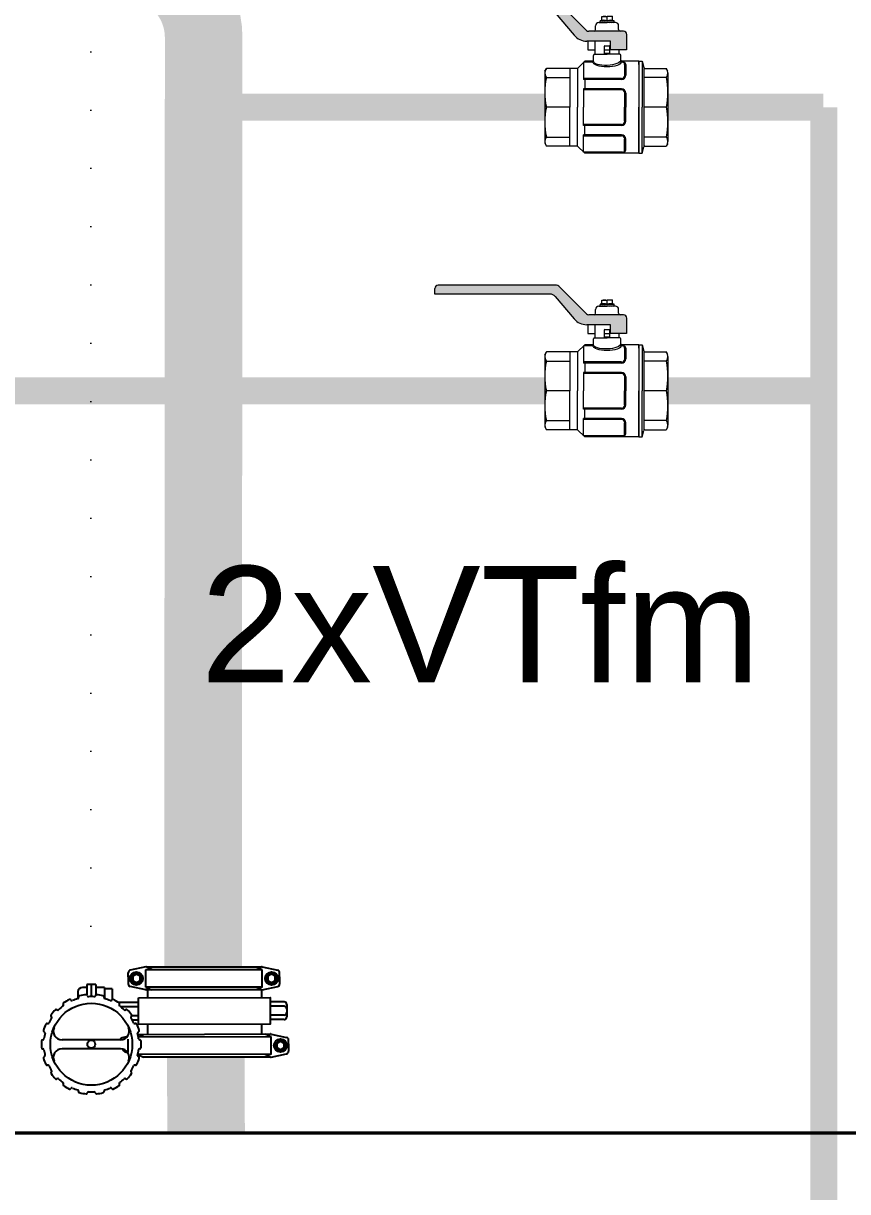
# Model space of a CAD drawing. Extents: x -6531732 to 89637, y -8915 to 32458.
# Drawn here: x 65941 to 67003, y 18168 to 19673 of the extents above; entities that cross this region are included whole.
import ezdxf

# ---------------------------------------------------------------- set-up
doc = ezdxf.new("R2010")
doc.units = 0
doc.linetypes.add('ACAD_ISO07W100', pattern=[3, 0, -3])
for name, color, linetype, lineweight in [('SAN-MC-Circuit_Informatii', 83, 'ACAD_ISO07W100', 25), ('SAN-MC-Sprinklere', 4, 'SPK_LINE', 25), ('SAN-MC-VALVE', 7, 'Continuous', 5)]:
    doc.layers.add(name, color=color, linetype=linetype, lineweight=lineweight)
doc.layers.add('SAN-MC-TEXT', color=7, linetype='Continuous')
doc.styles.get("Standard").update_dxf_attribs({"font": 'arial.ttf'})
doc.linetypes.add('SPK_LINE', pattern='A,300,-250,["SPK",Standard,S=0.5,R=0,X=-130.5,Y=-30.5],-100', length=650)

# ---------------------------------------------------------------- blocks, each defined once
blk = doc.blocks.new('Robinet Sfera')
at = {"layer": 'SAN-MC-VALVE'}
h = blk.add_hatch(color=1, dxfattribs=at)
h.dxf.hatch_style = 1
h.paths.add_polyline_path([(116.3, 81.3), (116.7, 103.1), (116.3, 104.9), (115.7, 105.9), (114.7, 106.9), (114.3, 107.2), (113.2, 107.6), (112, 107.8), (62.6, 107.8), (60.8, 108.1), (59.3, 109.1), (20, 148.4), (18.5, 149.4), (16.8, 149.8), (-151.3, 149.8), (-154.6, 148.4), (-156, 145.1), (-156, 137.3), (7.8, 137.3), (10, 137.1), (11.7, 136.4), (13.5, 135.4), (14.9, 134), (41.7, 102.1), (45.6, 98.4), (47.4, 97.2), (49.7, 96), (53.2, 94.7), (56.6, 94), (59.6, 93.8), (93.3, 93.8), (93.3, 81.3)])
at = {"layer": 'SAN-MC-VALVE', "linetype": 'Continuous'}
for p, q in [((16.8, 149.8), (-151.3, 149.8)), ((-156, 137.3), (-156, 145.1)), ((-155.5, 137.3), (-156, 137.8)), ((7.8, 137.3), (-156, 137.3)), ((14.9, 134), (41.7, 102.1)), ((59.3, 109.1), (20, 148.4)), ((77, 120.2), (88.7, 120.2)), ((80.9, 123.3), (78.6, 122.7)), ((78.6, 120.2), (78.6, 122.7)), ((78.6, 122.7), (88.7, 122.7)), ((78.6, 120.2), (78.8, 120.5)), ((78.8, 120.2), (79.9, 120.5)), ((78.8, 120.5), (78.8, 120.2)), ((79.9, 120.2), (82.2, 120.5)), ((79.9, 120.5), (79.9, 120.2)), ((80.9, 123.3), (80.9, 128.8)), ((80.9, 128.8), (88.7, 128.8)), ((82.2, 120.2), (85.2, 120.5)), ((82.2, 120.5), (82.2, 120.2)), ((85.2, 120.5), (85.2, 120.2)), ((85.2, 120.2), (88.7, 120.5)), ((96.4, 128.8), (88.7, 128.8)), ((88.7, 122.7), (88.7, 128.2)), ((98.8, 122.7), (88.7, 122.7)), ((88.7, 120.2), (92.1, 120.5)), ((88.7, 120.5), (88.7, 120.2)), ((100.3, 120.2), (88.7, 120.2)), ((92.1, 120.2), (95.1, 120.5)), ((92.1, 120.5), (92.1, 120.2)), ((95.2, 120.2), (97.4, 120.5)), ((95.2, 120.5), (95.2, 120.2)), ((96.4, 123.3), (96.4, 128.8)), ((96.4, 123.3), (98.8, 122.7)), ((97.4, 120.2), (98.6, 120.5)), ((97.4, 120.5), (97.4, 120.2)), ((98.6, 120.2), (98.8, 120.5)), ((98.6, 120.2), (98.6, 120.5)), ((98.6, 120.2), (98.6, 120.5)), ((98.6, 120.5), (98.6, 120.2)), ((98.8, 120.5), (98.8, 122.7)), ((88.6, 107.8), (62.6, 107.8)), ((72.3, 110.1), (72.3, 115.6)), ((112, 107.8), (88.6, 107.8)), ((105, 110.1), (105, 115.6)), ((116.7, 93.8), (116.7, 103.1)), ((93.3, 93.8), (59.6, 93.8)), ((61, 93.8), (61, 81.3)), ((71.5, 75.1), (71.5, 93.8)), ((84.8, 76.2), (84.8, 86.5)), ((85.5, 87.2), (91.8, 87.2)), ((92.5, 76.2), (92.5, 86.5)), ((93.3, 81.3), (93.3, 93.8)), ((116.3, 93.8), (116.7, 93.8)), ((116.3, 93.8), (116.3, 81.3)), ((61, 81.3), (71.5, 81.3)), ((69.2, 65.3), (69.2, 73.6)), ((70.8, 75.1), (88.6, 75.1)), ((92.5, 76.2), (84.8, 76.2)), ((91.8, 81.1), (85.5, 81.1)), ((106.5, 75.1), (88.6, 75.1)), ((116.3, 81.3), (93.3, 81.3)), ((105.8, 75.1), (105.8, 81.3)), ((108.1, 65.3), (108.1, 73.6)), ((0, 51.2), (2.3, 55.2)), ((0, 51.2), (0, -51.2)), ((46.7, 55.2), (2.3, 55.2)), ((35.8, 55.2), (35.8, 0)), ((56.8, 65.3), (46.7, 55.2)), ((46.7, 55.2), (46.7, 0)), ((67.7, 63.8), (55.2, 63.8)), ((55.2, 63.8), (55.2, 39.3)), ((67.7, 65.3), (56.8, 65.3)), ((133.7, 65.3), (109.6, 65.3)), ((110.4, 63.8), (109.6, 63.8)), ((113.5, 60.7), (113.5, 45.5)), ((115.1, 60.7), (115.1, 45.5)), ((133.7, 60.7), (133.7, 65.3)), ((133.7, 65.3), (133.7, 64.3)), ((133.7, 65.3), (133.7, 0)), ((133.7, 65.3), (138.4, 65.3)), ((133.7, 64.2), (133.7, 62.8)), ((133.7, 62.8), (133.7, 0)), ((138.4, 65.3), (140.8, 56.4)), ((138.4, 65.3), (138.4, 0)), ((141.1, -55.2), (141.1, 55.2)), ((142.3, 55.2), (172.7, 55.2)), ((175, 51.3), (172.7, 55.2)), ((2.3, 42.3), (35.8, 42.3)), ((108.9, 40.9), (55.2, 40.9)), ((108.9, 39.3), (55.2, 39.3)), ((56.8, 39.3), (56.8, 26.1)), ((172.7, 42.3), (141.1, 42.3)), ((175, 42.5), (175, -42.5)), ((108.9, 26.1), (55.2, 26.1)), ((55.2, 26.1), (55.2, 0)), ((108.9, 24.5), (55.2, 24.5)), ((113.5, 19.8), (113.5, 0)), ((115.1, 19.8), (115.1, 0)), ((35.8, 0), (2.3, 0)), ((35.8, -55.2), (35.8, 0)), ((46.7, -55.2), (46.7, 0)), ((55.2, -26.1), (55.2, 0)), ((113.5, -19.8), (113.5, 0)), ((115.1, -19.8), (115.1, 0)), ((133.7, -62.8), (133.7, 0)), ((133.7, 0), (133.7, -65.3)), ((138.4, -65.3), (138.4, 0)), ((172.7, 0), (141.1, 0)), ((108.9, -24.5), (55.2, -24.5)), ((108.9, -26.1), (55.2, -26.1)), ((56.8, -39.3), (56.8, -26.1)), ((2.3, -42.3), (35.8, -42.3)), ((108.9, -39.3), (55.2, -39.3)), ((55.2, -63.8), (55.2, -39.3)), ((108.9, -40.9), (55.2, -40.9)), ((113.5, -60.7), (113.5, -45.5)), ((115.1, -60.7), (115.1, -45.5)), ((172.7, -42.3), (141.1, -42.3)), ((0, -51.2), (2.3, -55.2)), ((46.7, -55.2), (2.3, -55.2)), ((56.8, -65.3), (46.7, -55.2)), ((110.4, -63.8), (55.2, -63.8)), ((133.7, -65.3), (56.8, -65.3)), ((133.7, -65.3), (133.7, -61.8)), ((133.7, -64.2), (133.7, -62.8)), ((133.7, -65.3), (133.7, -64.3)), ((133.7, -65.3), (138.4, -65.3)), ((138.4, -65.3), (140.8, -56.4)), ((142.3, -55.2), (172.7, -55.2)), ((175, -51.3), (172.7, -55.2))]:
    blk.add_line(p, q, dxfattribs=at)
at = {"layer": 'SAN-MC-VALVE'}
blk.add_line((175, 48.7), (175, -48.7), dxfattribs=at)
at = {"layer": 'SAN-MC-VALVE', "linetype": 'Continuous'}
for centre, radius, start, end in [((-151.3, 145.1), 4.67, 90, 180), ((16.8, 145.1), 4.67, 45.0001, 90), ((7.8, 128), 9.33, 39.9999, 90), ((77, 115.6), 4.67, 90, 180), ((83.6, 106.2), 17.3, 72.983, 107.017), ((84.8, 114.5), 14.2, 74.0201, 105.9799), ((92.6, 114.5), 14.2, 74.0201, 105.9799), ((93.7, 106.1), 17.4, 73.0712, 106.9288), ((100.3, 115.6), 4.67, 0, 90), ((59.6, 117.1), 23.3, 220, 270), ((62.6, 112.4), 4.67, 225.0004, 270), ((70, 110.1), 2.33, 270, 0), ((107.3, 110.1), 2.33, 180, 270), ((112, 103.1), 4.67, 0, 90), ((85.5, 86.5), 0.778, 90, 180), ((91.8, 86.5), 0.778, 0, 90), ((67.7, 66.9), 1.56, 270, 0), ((70.8, 73.6), 1.56, 90, 180), ((85.5, 81.9), 0.778, 180, 270), ((91.8, 81.9), 0.778, 270, 0), ((106.5, 73.6), 1.56, 0, 90), ((109.6, 66.9), 1.56, 180, 270), ((10.3, 48.7), 10.3, 140.9211, 219.0789), ((67.7, 65.3), 1.56, 270, 0), ((109.6, 65.3), 1.56, 180, 270), ((110.4, 60.7), 3.11, 0, 90), ((112, 60.7), 3.11, 0, 90), ((142.3, 56.8), 1.56, 195.0002, 270), ((164.5, 48.7), 10.5, 321.7703, 38.2297), ((98.2, 21.1), 98.2, 167.5816, 192.4184), ((108.9, 45.5), 4.67, 270, 0), ((108.9, 45.5), 6.22, 270, 0), ((74.4, 21.1), 100.6, 347.8706, 12.1294), ((108.9, 19.8), 6.22, 0, 90), ((108.9, 19.8), 4.67, 0, 90), ((98.2, -21.1), 98.2, 167.5816, 192.4184), ((74.4, -21.1), 100.6, 347.8706, 12.1294), ((108.9, -19.8), 6.22, 270, 0), ((108.9, -19.8), 4.67, 270, 0), ((10.3, -48.7), 10.3, 140.9211, 219.0789), ((108.9, -45.5), 6.22, 0, 90), ((108.9, -45.5), 4.67, 0, 90), ((164.5, -48.7), 10.5, 321.7703, 38.2297), ((110.4, -60.7), 3.11, 270, 0), ((112, -60.7), 3.11, 270, 0), ((112, -66.9), 3.11, 89.99999722523565, 90), ((142.3, -56.8), 1.56, 90, 164.9998)]:
    blk.add_arc(centre, radius, start, end, dxfattribs=at)
at = {"layer": 'SAN-MC-VALVE', "linetype": 'Continuous', "extrusion": (0, 0, -1)}
for centre, major_axis, ratio in [((88.6, 66.1), (-19.4, -0.8), 0.343041), ((88.6, 64.2), (-19.9, 0), 0.355391)]:
    blk.add_ellipse(centre, major_axis=major_axis, ratio=ratio, start_param=3.141593, end_param=6.283185, dxfattribs=at)

msp = doc.modelspace()

# ---------------------------------------------------------------- linework, layer by layer
at = {"layer": 'SAN-MC-Circuit_Informatii', "linetype": 'ACAD_ISO07W100', "lineweight": 0, "ltscale": 25, "elevation": 1427.3}
msp.add_lwpolyline([(66027.8, 18434.7), (66027.8, 24573.3)], dxfattribs=at)
at = {"layer": 'SAN-MC-Sprinklere', "color": 3, "ltscale": 1.8, "const_width": 100}
msp.add_lwpolyline([(64529.2, 19754.1), (66073.4, 19754.5, -0.413831), (66173.4, 19654.7), (66172.6, 18457.4)], format="xyb", dxfattribs=at)
msp.add_lwpolyline([(66176.2, 18341.1), (66176.5, 18243.4)], dxfattribs=at)
at = {"layer": 'SAN-MC-Sprinklere', "color": 3, "linetype": 'ByBlock', "lineweight": 50, "ltscale": 1.8}
msp.add_lwpolyline([(65508.7, 18243.4), (74830.6, 18243.5)], dxfattribs=at)
at = {"layer": 'SAN-MC-TEXT'}
for p, q in [((66098.8, 18457.3), (66078.8, 18453)), ((66098.9, 18453.7), (66106.5, 18457.2)), ((66248.6, 18453.7), (66098.9, 18453.7)), ((66098.9, 18431.3), (66098.9, 18453.7)), ((66099.7, 18457.4), (66247.8, 18457.4)), ((66248.6, 18453.7), (66241.1, 18457.2)), ((66248.6, 18431.3), (66248.6, 18453.7)), ((66248.8, 18457.3), (66268.8, 18453)), ((66076.3, 18444.8), (66076.3, 18449.9)), ((66076.3, 18444.8), (66076.3, 18435.2)), ((66086.6, 18448), (66081.9, 18445.3)), ((66081.9, 18445.3), (66082, 18439.8)), ((66082, 18439.8), (66086.7, 18437.1)), ((66091.4, 18445.3), (66086.6, 18448)), ((66086.7, 18437.1), (66091.4, 18439.9)), ((66091.4, 18439.9), (66091.4, 18445.3)), ((66261, 18448), (66256.3, 18445.3)), ((66256.3, 18445.3), (66256.3, 18439.8)), ((66256.3, 18439.8), (66261, 18437.1)), ((66265.7, 18445.3), (66261, 18448)), ((66261, 18437.1), (66265.7, 18439.9)), ((66265.7, 18439.9), (66265.7, 18445.3)), ((66271.3, 18444.8), (66271.3, 18449.9)), ((66271.3, 18444.8), (66271.3, 18435.2)), ((66011.4, 18425.3, 1427.3), (66011.4, 18416.6, 1427.3)), ((66022.9, 18431, 1427.3), (66017.1, 18431, 1427.3)), ((66034.3, 18434.7, 1427.3), (66022.9, 18434.7, 1427.3)), ((66022.9, 18434.7, 1427.3), (66022.9, 18421.2, 1427.3)), ((66023.3, 18420.3, 1427.3), (66023.4, 18420.1, 1427.3)), ((66028.6, 18434.7, 1427.3), (66028.6, 18419, 1427.3)), ((66033.8, 18420.3, 1427.3), (66033.7, 18419.9, 1427.3)), ((66034.3, 18434.7, 1427.3), (66034.3, 18421.2, 1427.3)), ((66045.7, 18431, 1427.3), (66034.3, 18431, 1427.3)), ((66045.7, 18431, 1427.3), (66045.7, 18416.6, 1427.3)), ((66055.4, 18429, 1427.3), (66045.7, 18429, 1427.3)), ((66045.7, 18429, 1427.3), (66045.7, 18416.6, 1427.3)), ((66055.4, 18429, 1427.3), (66055.4, 18415.2, 1427.3)), ((66098.8, 18427.8), (66078.8, 18432)), ((66248.6, 18431.3), (66098.9, 18431.3)), ((66098.9, 18431.3), (66106.5, 18427.9)), ((66247.8, 18427.7), (66099.7, 18427.7)), ((66100.8, 18427.2, 713.6), (66100.8, 18417.6, 713.6)), ((66248.6, 18431.3), (66241.1, 18427.9)), ((66247.8, 18427.7), (66247.8, 18418.1)), ((66248.8, 18427.8), (66268.8, 18432)), ((65992.3, 18409.1, 1427.3), (65992.5, 18408.7, 1427.3)), ((66002.2, 18414.8, 1427.3), (66002.3, 18414.5, 1427.3)), ((66012.1, 18418.4, 1427.3), (66012.1, 18417.9, 1427.3)), ((66045.1, 18418.4, 1427.3), (66045, 18418.1, 1427.3)), ((66054.9, 18414.8, 1427.3), (66054.7, 18414.4, 1427.3)), ((66063, 18411.9, 1427.3), (66089.4, 18411.9, 1427.3)), ((66064.8, 18409.1, 1427.3), (66064.7, 18408.8, 1427.3)), ((66066.1, 18406.2, 1427.3), (66089.4, 18406.2, 1427.3)), ((66277.2, 18412.3, 713.6), (66259.2, 18412.3, 713.6)), ((66277.2, 18406.6, 713.6), (66259.2, 18406.6, 713.6)), ((66280.6, 18408.9, 713.6), (66280.6, 18392.9, 713.6)), ((65976.9, 18393.6, 1427.3), (65977.2, 18393.3, 1427.3)), ((65984.2, 18402.3, 1427.3), (65984.4, 18402.1, 1427.3)), ((66072.9, 18402.3, 1427.3), (66072.6, 18402, 1427.3)), ((66080.2, 18393.6, 1427.3), (66080, 18393.4, 1427.3)), ((66080.7, 18394.8, 1427.3), (66089.4, 18394.8, 1427.3)), ((66277.2, 18395.2, 713.6), (66259.2, 18395.2, 713.6)), ((65971.6, 18384.4, 1427.3), (65971.9, 18384.4, 1427.3)), ((66081.3, 18389.1, 1427.3), (66089.4, 18389.1, 1427.3)), ((66085.5, 18384.4, 1427.3), (66085.1, 18384.3, 1427.3)), ((66100.8, 18383.3, 713.6), (66100.8, 18370.5, 713.6)), ((66247.8, 18383.8), (66247.8, 18371)), ((66277.2, 18389.5, 713.6), (66259.2, 18389.5, 713.6)), ((65965.9, 18363.4, 1427.3), (65966.2, 18363.4, 1427.3)), ((65967.7, 18373.7, 1427.3), (65968.2, 18373.6, 1427.3)), ((66066.2, 18363.4, 1427.3), (65990.9, 18363.4, 1427.3)), ((66075.1, 18367.6, 713.6), (66068.3, 18366.1, 713.6)), ((66076.1, 18347.2, 713.6), (66076.1, 18364.1, 713.6)), ((66089.4, 18373.7, 1427.3), (66089.1, 18373.6, 1427.3)), ((66089.2, 18370.5, 713.6), (66259.4, 18371)), ((66089.2, 18367.2, 713.6), (66096, 18370.3, 713.6)), ((66260.2, 18367.3), (66089.2, 18366.9, 713.6)), ((66091.2, 18363.4, 1427.3), (66090.8, 18363.4, 1427.3)), ((66260.2, 18367.3), (66252.6, 18370.8)), ((66260.2, 18344.9), (66260.2, 18367.3)), ((66260.3, 18370.9), (66280.3, 18366.6)), ((66272.5, 18361.6), (66267.8, 18358.8)), ((66277.2, 18358.9), (66272.5, 18361.6)), ((66282.8, 18358.4), (66282.8, 18363.5)), ((65965.9, 18351.9, 1427.3), (65966.4, 18351.9, 1427.3)), ((66066.2, 18351.9, 1427.3), (65990.9, 18351.9, 1427.3)), ((66091.2, 18351.9, 1427.3), (66091, 18351.9, 1427.3)), ((66260.3, 18341.3), (66280.3, 18345.6)), ((66267.8, 18358.8), (66267.8, 18353.4)), ((66267.8, 18353.4), (66272.6, 18350.7)), ((66272.6, 18350.7), (66277.3, 18353.4)), ((66277.3, 18353.4), (66277.2, 18358.9)), ((66282.8, 18358.4), (66282.8, 18348.7)), ((65967.7, 18341.6, 1427.3), (65968, 18341.7, 1427.3)), ((65971.6, 18330.9, 1427.3), (65972.1, 18331, 1427.3)), ((66085.5, 18330.9, 1427.3), (66085.2, 18330.9, 1427.3)), ((66260.2, 18344.9), (66088.5, 18344.4, 713.6)), ((66088.5, 18344.4, 713.6), (66096, 18341, 713.6)), ((66089.4, 18341.6, 1427.3), (66089, 18341.7, 1427.3)), ((66259.4, 18341.2), (66096, 18341, 713.6)), ((66260.2, 18344.9), (66252.6, 18341.5)), ((65976.9, 18321.8, 1427.3), (65977.1, 18321.9, 1427.3)), ((66080.2, 18321.8, 1427.3), (66079.9, 18322, 1427.3)), ((65984.2, 18313, 1427.3), (65984.6, 18313.3, 1427.3)), ((65992.3, 18306.2, 1427.3), (65992.4, 18306.5, 1427.3)), ((66002.2, 18300.5, 1427.3), (66002.4, 18300.9, 1427.3)), ((66054.9, 18300.5, 1427.3), (66054.8, 18300.8, 1427.3)), ((66064.8, 18306.2, 1427.3), (66064.6, 18306.6, 1427.3)), ((66072.9, 18313, 1427.3), (66072.7, 18313.2, 1427.3)), ((66023.3, 18295, 1427.3), (66023.4, 18295.2, 1427.3)), ((66033.8, 18295, 1427.3), (66033.7, 18295.4, 1427.3)), ((66045.1, 18296.9, 1427.3), (66045, 18297.2, 1427.3))]:
    msp.add_line(p, q, dxfattribs=at)
at = {"layer": 'SAN-MC-TEXT', "color": 254, "true_color": 0xddb3d4, "const_width": 35, "elevation": 356.8}
for points in [[(66613, 19564.8), (66172.3, 19564.8)], [(66972.1, 19564.8), (66771.8, 19564.8)], [(66972.8, 17776.8), (66972.8, 19564.8)], [(66613, 19199.5), (65808.8, 19199.5)], [(66972.1, 19199.5), (66771.8, 19199.5)]]:
    msp.add_lwpolyline(points, dxfattribs=at)
at = {"layer": 'SAN-MC-TEXT', "elevation": 713.6}
msp.add_lwpolyline([(66089.4, 18417.6), (66259.2, 18418.1), (66259.2, 18383.8), (66089.4, 18383.3)], close=True, dxfattribs=at)
at = {"layer": 'SAN-MC-TEXT'}
for centre, radius in [((66086.6, 18442.5), 8.47), ((66261, 18442.5), 8.47), ((66086.6, 18442.5), 6.35), ((66261, 18442.5), 6.35), ((66028.6, 18357.7, 1427.3), 52.8), ((66028.6, 18357.7, 1427.3), 5.14), ((66272.5, 18356.1), 8.47), ((66272.5, 18356.1), 6.35)]:
    msp.add_circle(centre, radius, dxfattribs=at)
for centre, radius, start, end in [((66079.5, 18449.9), 3.21, 102.1139, 180), ((66099.7, 18452.8), 4.58, 90, 102.1139), ((66247.8, 18452.8), 4.58, 77.8861, 90), ((66268.1, 18449.9), 3.21, 0, 77.8861), ((66017.1, 18425.3, 1427.3), 5.71, 90, 180), ((66028.6, 18357.7, 1427.3), 64.2, 96.0904, 103.9096), ((66021.9, 18420.1, 1427.3), 1.43, 10, 96.0904), ((66035.2, 18420.1, 1427.3), 1.43, 83.9096, 175.2119), ((66028.6, 18357.7, 1427.3), 64.2, 76.0904, 83.9096), ((66079.5, 18435.2), 3.21, 180, 257.8861), ((66099.7, 18432.2), 4.58, 257.8861, 270), ((66247.8, 18432.2), 4.58, 270, 282.1139), ((66268.1, 18435.2), 3.21, 282.1139, 0), ((66028.6, 18357.7, 1427.3), 61.4, 126.5141, 133.475), ((65991.2, 18408.1, 1427.3), 1.43, 306.5141, 35.2119), ((65993.5, 18409.8, 1427.3), 1.43, 123.9096, 215.2119), ((66028.6, 18357.7, 1427.3), 64.2, 116.0904, 123.9096), ((66000.9, 18414.1, 1427.3), 1.43, 30, 116.0904), ((66003.5, 18415.3, 1427.3), 1.43, 210, 293.475), ((66028.6, 18357.7, 1427.3), 61.4, 106.5141, 113.475), ((66010.7, 18417.9, 1427.3), 1.43, 286.5141, 15.2119), ((66013.5, 18418.6, 1427.3), 1.43, 103.9096, 195.2119), ((66024.8, 18420.3, 1427.3), 1.43, 190, 273.475), ((66028.6, 18357.7, 1427.3), 61.4, 86.5141, 93.475), ((66032.4, 18420.3, 1427.3), 1.43, 266.5141, 355.2119), ((66043.7, 18418.6, 1427.3), 1.43, 350, 76.0904), ((66046.4, 18417.9, 1427.3), 1.43, 170, 253.475), ((66028.6, 18357.7, 1427.3), 61.4, 66.5141, 73.475), ((66053.6, 18415.3, 1427.3), 1.43, 246.5141, 335.2119), ((66056.2, 18414.1, 1427.3), 1.43, 63.9096, 155.2119), ((66028.6, 18357.7, 1427.3), 64.2, 56.0904, 63.9096), ((66063.6, 18409.8, 1427.3), 1.43, 330, 56.0904), ((66065.9, 18408.1, 1427.3), 1.43, 150, 233.475), ((66028.6, 18357.7, 1427.3), 61.4, 46.5141, 53.475), ((66277.2, 18408.9, 713.6), 3.43, 0, 90), ((66277.2, 18403.2, 713.6), 3.43, 0, 90), ((66028.6, 18357.7, 1427.3), 61.4, 146.5141, 153.475), ((65977.8, 18394.6, 1427.3), 1.43, 143.9096, 235.2119), ((66028.6, 18357.7, 1427.3), 64.2, 136.0904, 143.9096), ((65976.2, 18392.3, 1427.3), 1.43, 326.5141, 55.2119), ((65983.3, 18401.2, 1427.3), 1.43, 50, 136.0904), ((65985.4, 18403.2, 1427.3), 1.43, 230, 313.475), ((66071.8, 18403.2, 1427.3), 1.43, 226.5141, 315.2119), ((66073.8, 18401.2, 1427.3), 1.43, 43.9096, 135.2119), ((66028.6, 18357.7, 1427.3), 64.2, 36.0904, 43.9096), ((66080.9, 18392.3, 1427.3), 1.43, 130, 213.475), ((66028.6, 18357.7, 1427.3), 61.4, 26.5141, 33.475), ((66079.3, 18394.6, 1427.3), 1.43, 310, 36.0904), ((66277.2, 18398.6, 713.6), 3.43, 270, 0), ((66277.2, 18392.9, 713.6), 3.43, 270, 0), ((65968.2, 18375.1, 1427.3), 1.43, 163.9096, 255.2119), ((66028.6, 18357.7, 1427.3), 64.2, 156.0904, 163.9096), ((65971.2, 18383.1, 1427.3), 1.43, 70, 156.0904), ((65972.4, 18385.7, 1427.3), 1.43, 250, 333.475), ((65990.9, 18374.8, 1427.3), 11.4, 155.5567, 270), ((66066.2, 18374.8, 1427.3), 11.4, 270, 24.4433), ((66084.8, 18385.7, 1427.3), 1.43, 206.5141, 295.2119), ((66086, 18383.1, 1427.3), 1.43, 23.9096, 115.2119), ((66028.6, 18357.7, 1427.3), 64.2, 16.0904, 23.9096), ((66088.9, 18375.1, 1427.3), 1.43, 290, 16.0904), ((66028.6, 18357.7, 1427.3), 64.2, 176.0904, 183.9096), ((65965.9, 18361.9, 1427.3), 1.43, 90, 176.0904), ((65966.2, 18364.8, 1427.3), 1.43, 270, 353.475), ((66028.6, 18357.7, 1427.3), 61.4, 166.5141, 173.475), ((65967.5, 18372.3, 1427.3), 1.43, 346.5141, 75.2119), ((66069, 18363, 713.6), 3.21, 102.1139, 180), ((66089.6, 18372.3, 1427.3), 1.43, 110, 193.475), ((66028.6, 18357.7, 1427.3), 61.4, 6.5141, 13.475), ((66089.2, 18366, 713.6), 4.58, 90, 102.1139), ((66091, 18364.8, 1427.3), 1.43, 186.5141, 275.2119), ((66091.2, 18361.9, 1427.3), 1.43, 3.9096, 95.2119), ((66028.6, 18357.7, 1427.3), 64.2, 356.0904, 3.9096), ((66259.4, 18366.4), 4.58, 77.8861, 90), ((66279.6, 18363.5), 3.21, 0, 77.8861), ((65965.9, 18353.4, 1427.3), 1.43, 183.9096, 275.2119), ((65966.2, 18350.5, 1427.3), 1.43, 6.5141, 95.2119), ((66028.6, 18357.7, 1427.3), 61.4, 186.5141, 193.475), ((65990.9, 18340.5, 1427.3), 11.4, 90, 204.4433), ((66066.2, 18340.5, 1427.3), 11.4, 335.5567, 90), ((66076.1, 18355.6, 713.6), 8.47, 207.8451, 265.8538), ((66028.6, 18357.7, 1427.3), 61.4, 346.5141, 353.475), ((66091, 18350.5, 1427.3), 1.43, 90, 173.475), ((66091.2, 18353.4, 1427.3), 1.43, 270, 356.0904), ((66279.6, 18348.7), 3.21, 282.1139, 0), ((65968.2, 18340.2, 1427.3), 1.43, 110, 196.0904), ((66028.6, 18357.7, 1427.3), 64.2, 196.0904, 203.9096), ((65967.5, 18343, 1427.3), 1.43, 290, 13.475), ((65971.2, 18332.2, 1427.3), 1.43, 203.9096, 295.2119), ((65972.4, 18329.6, 1427.3), 1.43, 26.5141, 115.2119), ((66028.6, 18357.7, 1427.3), 61.4, 206.5141, 213.475), ((66028.6, 18357.7, 1427.3), 61.4, 326.5141, 333.475), ((66084.8, 18329.6, 1427.3), 1.43, 70, 153.475), ((66086, 18332.2, 1427.3), 1.43, 250, 336.0904), ((66028.6, 18357.7, 1427.3), 64.2, 336.0904, 343.9096), ((66089.6, 18343, 1427.3), 1.43, 166.5141, 255.2119), ((66088.9, 18340.2, 1427.3), 1.43, 343.9096, 75.2119), ((66259.4, 18345.8), 4.58, 270, 282.1139), ((65977.8, 18320.7, 1427.3), 1.43, 130, 216.0904), ((66028.6, 18357.7, 1427.3), 64.2, 216.0904, 223.9096), ((65976.2, 18323, 1427.3), 1.43, 310, 33.475), ((66028.6, 18357.7, 1427.3), 64.2, 316.0904, 323.9096), ((66080.9, 18323, 1427.3), 1.43, 146.5141, 235.2119), ((66079.3, 18320.7, 1427.3), 1.43, 323.9096, 55.2119), ((65983.3, 18314.1, 1427.3), 1.43, 223.9096, 315.2119), ((65985.3, 18312.1, 1427.3), 1.43, 46.5141, 135.2119), ((66028.6, 18357.7, 1427.3), 61.4, 226.5141, 233.475), ((65991.2, 18307.2, 1427.3), 1.43, 330, 53.475), ((65993.5, 18305.5, 1427.3), 1.43, 150, 236.0904), ((66028.6, 18357.7, 1427.3), 64.2, 236.0904, 243.9096), ((66000.9, 18301.3, 1427.3), 1.43, 243.9096, 335.2119), ((66003.5, 18300.1, 1427.3), 1.43, 66.5141, 155.2119), ((66028.6, 18357.7, 1427.3), 61.4, 246.5141, 253.475), ((66028.6, 18357.7, 1427.3), 61.4, 286.5141, 293.475), ((66053.6, 18300.1, 1427.3), 1.43, 30, 113.475), ((66056.2, 18301.3, 1427.3), 1.43, 210, 296.0904), ((66028.6, 18357.7, 1427.3), 64.2, 296.0904, 303.9096), ((66063.6, 18305.5, 1427.3), 1.43, 303.9096, 35.2119), ((66065.9, 18307.2, 1427.3), 1.43, 126.5141, 215.2119), ((66028.6, 18357.7, 1427.3), 61.4, 306.5141, 313.475), ((66071.8, 18312.1, 1427.3), 1.43, 50, 133.475), ((66073.8, 18314.1, 1427.3), 1.43, 230, 316.0904), ((66010.7, 18297.4, 1427.3), 1.43, 344.7881, 73.4859), ((66013.5, 18296.7, 1427.3), 1.43, 164.7881, 256.0904), ((66028.6, 18357.7, 1427.3), 64.2, 256.0904, 263.9096), ((66021.9, 18295.2, 1427.3), 1.43, 263.9096, 350), ((66024.8, 18295, 1427.3), 1.43, 86.525, 170), ((66028.6, 18357.7, 1427.3), 61.4, 266.525, 273.4859), ((66032.4, 18295, 1427.3), 1.43, 4.7881, 93.4859), ((66035.2, 18295.2, 1427.3), 1.43, 184.7881, 276.0904), ((66028.6, 18357.7, 1427.3), 64.2, 276.0904, 283.9096), ((66043.7, 18296.7, 1427.3), 1.43, 283.9096, 10), ((66046.4, 18297.4, 1427.3), 1.43, 106.525, 190)]:
    msp.add_arc(centre, radius, start, end, dxfattribs=at)

# ---------------------------------------------------------------- block references
at = {"layer": 'SAN-MC-VALVE', "xscale": 0.9075000000000002, "yscale": 0.9075000000000002, "zscale": 0.9075000000000002}
for p in [(66613, 19564.8, 356.8), (66613, 19199.5, 356.8)]:
    msp.add_blockref('Robinet Sfera', p, dxfattribs=at)

# ---------------------------------------------------------------- texts
at = {"layer": 'SAN-MC-TEXT', "insert": (65223.8, 18973.8), "char_height": 150, "width": 2612.917, "attachment_point": 1}
msp.add_mtext('\\pxqc;2xVTfm', dxfattribs=at)

doc.saveas('drawing.dxf')
